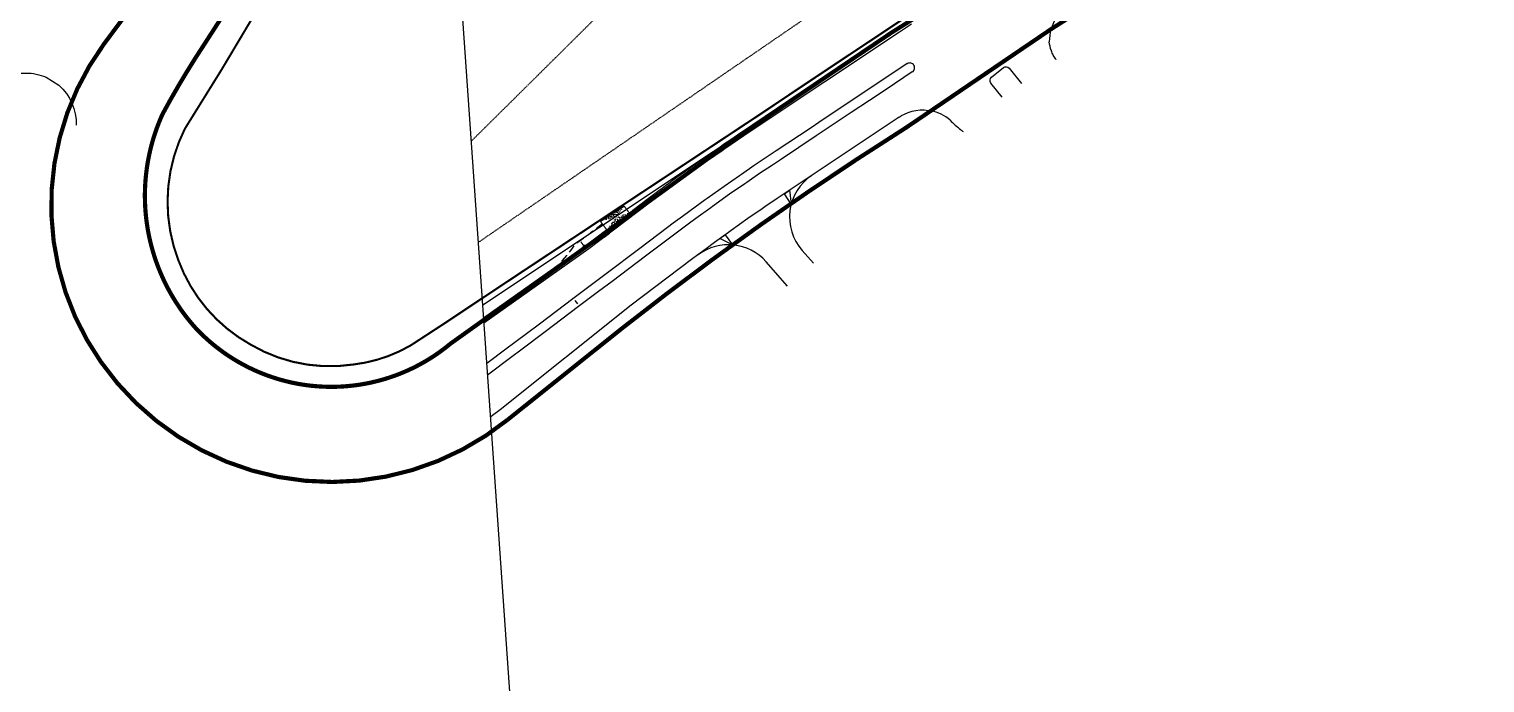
# Model space of a CAD drawing. Header units: millimetres. Extents: x 50357 to 985146, y 723188 to 1803594.
# Drawn here: x 834122.3 to 834470.2, y 817923.2 to 818079.2 of the extents above; entities that cross this region are included whole.
import ezdxf
from ezdxf.xclip import XClip

# ---------------------------------------------------------------- set-up
doc = ezdxf.new("R2010")
doc.units = ezdxf.units.MM
doc.header["$LTSCALE"] = 3
doc.header["$MEASUREMENT"] = 0
for name, pattern in [('DIVIDE', [1.25, 0.5, -0.25, 0, -0.25, 0, -0.25]), ('PHANTOM', [2.5, 1.25, -0.25, 0.25, -0.25, 0.25, -0.25]), ('x-baseplan$0$DGN Style 2', [1.94727e-06, 0, -1.94727e-06]), ('x-baseplan$0$XXXXX-PIW-DWG-P00-XXXX-R100-WS4-00$0$XXXXX-PIW-P-WHCGRDP1-XXX$0$HIDDEN', [9.525, 6.35, -3.175]), ('x-boundary$0$DGN Style 4', [76.563414, 38.257796, -19.128898, 0.047822, -19.128898])]:
    doc.linetypes.add(name, pattern=pattern)
doc.layers.get('Defpoints').update_dxf_attribs({"color": 32})
for name, color, linetype in [('00_Run-in', 1, 'Continuous'), ('00_Xref', 7, 'Continuous'), ('x-baseplan$0$XXXXX-PIW-DWG-P00-XXXX-R100-WS4-00$0$XXXXX-PIW-P-WHCGRDP1-XXX$0$MMH030__', 3, 'Continuous'), ('x-baseplan$0$XXXXX-PIW-DWG-P00-XXXX-R100-WS4-00$0$XXXXX-PIW-P-WHCGRDP1-XXX$0$MMH125__', 3, 'x-baseplan$0$XXXXX-PIW-DWG-P00-XXXX-R100-WS4-00$0$XXXXX-PIW-P-WHCGRDP1-XXX$0$HIDDEN'), ('x-baseplan$0$XXXXX-PIW-DWG-P00-XXXX-R100-WS4-00$0$XXXXX-PIW-P-WHCGRDP1-XXX$0$MMH813_1', 3, 'Continuous'), ('x-baseplan$0$XXXXX-PIW-DWG-P00-XXXX-R100-WS4-00$0$XXXXX-PIW-P-WHCGRDP1-XXX$0$MMH813__', 3, 'Continuous'), ('x-baseplan$0$XXXXX-PIW-DWG-P00-XXXX-R100-WS4-00$0$XXXXX-PIW-P-WHCGRDP1_RUN IN AND OUT-XXX$0$MMH813_S', 3, 'Continuous')]:
    doc.layers.add(name, color=color, linetype=linetype)
for name, color, linetype, lineweight in [('DraftConditionLine_AtGradeRoad_20180809', 7, 'Continuous', 0), ('x-baseplan$0$XXXXX-PIW-DWG-P00-XXXX-R100-WS4-00$0$XXXXX-PIW-P-WHCGRDP1-XXX$0$MMH125FS', 3, 'Continuous', 18), ('x-baseplan$0$XXXXX-PIW-DWG-P00-XXXX-R100-WS4-00$0$XXXXX-PIW-P-WHCGRDP1_RUN IN AND OUT-XXX$0$MMH060__', 3, 'Continuous', 13), ('x-baseplan$0$XXXXX-PIW-DWG-P00-XXXX-R100-WS4-00$0$XXXXX-PIW-P-WHCGRDP1_RUN IN AND OUT-XXX$0$MMH071__', 3, 'Continuous', 18)]:
    doc.layers.add(name, color=color, linetype=linetype, lineweight=lineweight)
doc.layers.add('x-baseplan$0$AR-ROAD_AR_BS_MI_', color=7, linetype='Continuous', true_color=0x6d6d6d)
doc.layers.add('x-boundary$0$AR-SIMS_BL_', color=7, linetype='x-boundary$0$DGN Style 4', true_color=0xff0505)

# ---------------------------------------------------------------- blocks, each defined once
blk = doc.blocks.new('x-baseplan$0$XXXXX-PIW-DWG-P00-XXXX-R100-WS4-00$0$XXXXX-PIW-P-WHCGRDP1-XXX$0$FILL-SLOPE')
at = {"flags": 128}
blk.add_lwpolyline([(-0.06, 0.25), (0.06, 0.25), (-0.03772, 0.22678), (0.0279, 0.22678), (-0.02004, 0.20996), (0.02116, 0.20892), (-0.01586, 0.19736), (0, 0.18052), (0, 0)], dxfattribs=at)
blk = doc.blocks.new('x-baseplan$0$XXXXX-PIW-DWG-P00-XXXX-R100-WS4-00')
at = {"layer": 'x-baseplan$0$XXXXX-PIW-DWG-P00-XXXX-R100-WS4-00$0$XXXXX-PIW-P-WHCGRDP1_RUN IN AND OUT-XXX$0$MMH060__'}
h = blk.add_hatch(dxfattribs=at)
h.set_pattern_fill('AR-CONC', color=256, scale=0.005)
h.set_pattern_definition([(50, (0, 0), (0.910923345, -0.0796954277), [0.09525, -1.04775]), (355, (0, 0), (-0.1762171071, 0.9552842262), [0.0762, -0.83820292085]), (100.4514447, (0.0759, -0.0066), (0.73470623545, 0.87558875956), [0.080950044, -0.890451223]), (46.1842, (0, 0.254), (1.3553952045, -0.2102116397), [0.142875, -1.571625]), (96.63555761, (0.113, 0.2365), (1.1870206703, 1.237130623), [0.1214251157, -1.3356780408]), (351.18415117, (0, 0.254), (1.1870206703, 1.237130623), [0.1142998354, -1.2572986596]), (21, (0.127, 0.1905), (0.75807195635, -0.51132599094), [0.09525, -1.04775]), (326, (0.127, 0.1905), (0.30901014174, 0.9209398306), [0.0762, -0.8382]), (71.451445, (0.1902, 0.1479), (1.0670820964, 0.4096138444), [0.080950044, -0.890449688]), (37.5, (0, 0), (0.01544301625, 0.42277519437), [0, -0.82804, 0, -0.8509, 0, -0.841375]), (7.5, (0, 0), (0.33409831255, 0.50090287409), [0, -0.48514, 0, -0.80899, 0, -0.320675]), (327.5, (-0.2832, 0), (0.67795297583, -0.02864371996), [0, -0.3175, 0, -0.9906, 0, -1.31445]), (317.5, (-0.4102, 0), (0.74064590693, 0.12713245517), [0, -0.41275, 0, -0.65786, 0, -0.93345])])
edge = h.paths.add_edge_path()
edge.add_line((834260.35, 818031.27), (834265.73, 818035.32))
edge.add_line((834258.83, 818033.29), (834264.51, 818036.95))
at = {"layer": 'x-baseplan$0$XXXXX-PIW-DWG-P00-XXXX-R100-WS4-00$0$XXXXX-PIW-P-WHCGRDP1-XXX$0$MMH030__', "ltscale": 0.005142, "flags": 128}
blk.add_lwpolyline([(834253.4, 818013.66), (834252.8, 818014.45)], dxfattribs=at)
at = {"layer": 'x-baseplan$0$XXXXX-PIW-DWG-P00-XXXX-R100-WS4-00$0$XXXXX-PIW-P-WHCGRDP1-XXX$0$MMH125__', "ltscale": 0.1, "flags": 128}
for points, elevation in [([(834162.37, 818072.13, 0.041317), (834153.66, 818054.56, 0.149831), (834152.95, 818029.09, 0.167866), (834164.68, 818009.54, 0.143372), (834187.21, 817997.65, 0.117117), (834209.54, 817998.54, 0.054077), (834229.89, 818009.48, 11.405065)], 5.02), ([(834259.27, 818032.71, -0.010568), (834252.55, 818027.65, -0.026), (834248.66, 818022.78, -5.003126)], 6.25)]:
    blk.add_lwpolyline(points, format="xyb", dxfattribs=dict(at, elevation=elevation))
at = {"layer": 'x-baseplan$0$XXXXX-PIW-DWG-P00-XXXX-R100-WS4-00$0$XXXXX-PIW-P-WHCGRDP1-XXX$0$MMH813_1'}
for p, q in [((834332.14, 818070.97, 6), (834310.99, 818056.9, 6.18)), ((834333.33, 818068.99, 6.18), (834327.06, 818064.82, 6.12)), ((834327.06, 818064.82, 6.12), (834323.09, 818062.19, 6.12)), ((834323.09, 818062.19, 6.12), (834318.73, 818059.28, 6.13)), ((834318.73, 818059.28, 6.13), (834312.27, 818054.99, 6.18)), ((834309.13, 818055.66, 6.2), (834300.8, 818050.13, 6.3)), ((834310.99, 818056.9, 6.18), (834309.13, 818055.66, 6.2)), ((834312.27, 818054.99, 6.18), (834310.4, 818053.75, 6.2)), ((834310.4, 818053.75, 6.2), (834302.07, 818048.21, 6.3)), ((834298.65, 818048.7, 6.33), (834295.56, 818046.63, 6.37)), ((834300.8, 818050.13, 6.3), (834298.65, 818048.7, 6.33)), ((834302.07, 818048.21, 6.3), (834299.92, 818046.78, 6.33)), ((834292.02, 818044.21, 6.41), (834288.37, 818041.68, 6.44)), ((834292.49, 818044.53, 6.4), (834292.02, 818044.21, 6.41)), ((834295.56, 818046.63, 6.37), (834292.49, 818044.53, 6.4)), ((834296.85, 818044.72, 6.37), (834293.79, 818042.64, 6.4)), ((834299.92, 818046.78, 6.33), (834296.85, 818044.72, 6.37)), ((834288.37, 818041.68, 6.44), (834284.28, 818038.78, 6.46)), ((834293.32, 818042.32, 6.41), (834289.69, 818039.79, 6.44)), ((834293.79, 818042.64, 6.4), (834293.32, 818042.32, 6.41)), ((834283.82, 818038.45, 6.46), (834280.22, 818035.84, 6.45)), ((834284.28, 818038.78, 6.46), (834283.82, 818038.45, 6.46)), ((834285.62, 818036.91, 6.46), (834285.16, 818036.58, 6.46)), ((834289.69, 818039.79, 6.44), (834285.62, 818036.91, 6.46)), ((834278.39, 818034.49, 6.44), (834276.19, 818032.86, 6.42)), ((834280.22, 818035.84, 6.45), (834278.39, 818034.49, 6.44)), ((834281.58, 818033.98, 6.45), (834279.76, 818032.64, 6.44)), ((834285.16, 818036.58, 6.46), (834281.58, 818033.98, 6.45)), ((834274.86, 818031.86, 6.41), (834268.2, 818026.85, 6.35)), ((834276.24, 818030.02, 6.41), (834269.58, 818025.01, 6.35)), ((834276.19, 818032.86, 6.42), (834274.86, 818031.86, 6.41)), ((834277.57, 818031.02, 6.42), (834276.24, 818030.02, 6.41)), ((834279.76, 818032.64, 6.44), (834277.57, 818031.02, 6.42)), ((834268.2, 818026.85, 6.35), (834260.21, 818020.84, 6.28)), ((834269.58, 818025.01, 6.35), (834261.59, 818019, 6.28)), ((834260.21, 818020.84, 6.28), (834257, 818018.43, 6.26)), ((834257, 818018.43, 6.26), (834252.21, 818014.83, 6.2)), ((834258.38, 818016.59, 6.26), (834253.6, 818012.99, 6.2)), ((834261.59, 818019, 6.28), (834258.38, 818016.59, 6.26)), ((834252.21, 818014.83, 6.2), (834244.22, 818008.82, 6.02)), ((834253.6, 818012.99, 6.2), (834245.6, 818006.98, 6.02)), ((834244.22, 818008.82, 6.02), (834238.38, 818004.42, 5.83)), ((834245.6, 818006.98, 6.02), (834239.76, 818002.58, 5.83)), ((834236.23, 818002.81, 5.75), (834228.24, 817996.79, 5.45)), ((834238.38, 818004.42, 5.83), (834236.23, 818002.81, 5.75)), ((834239.76, 818002.58, 5.83), (834237.61, 818000.97, 5.75)), ((834237.61, 818000.97, 5.75), (834229.62, 817994.96, 5.45))]:
    blk.add_line(p, q, dxfattribs=at)
blk.add_arc((834332.74, 818069.98), 1.15, 301.1434, 121.1434, dxfattribs=at)
at = {"layer": 'x-baseplan$0$XXXXX-PIW-DWG-P00-XXXX-R100-WS4-00$0$XXXXX-PIW-P-WHCGRDP1-XXX$0$MMH813__', "ltscale": 0.005142, "elevation": 5.71}
for points in [[(834337.38, 818084.35), (834297.41, 818057.78), (834291.58, 818053.89), (834290.75, 818053.33), (834289.09, 818052.21), (834288.26, 818051.64), (834287.44, 818051.07), (834286.61, 818050.51), (834284.15, 818048.79), (834283.33, 818048.22), (834280.87, 818046.48), (834280.05, 818045.9), (834279.24, 818045.32), (834278.43, 818044.73), (834275.99, 818042.97), (834275.18, 818042.38), (834274.38, 818041.78), (834273.57, 818041.19), (834272.76, 818040.59), (834271.16, 818039.4), (834269.9, 818038.46), (834265.73, 818035.32)], [(834260.35, 818031.27), (834255.44, 818027.58), (834255.19, 818027.4), (834222.81, 818004.47), (834222.52, 818004.26), (834220.91, 818003.04), (834220.14, 818002.48), (834219.34, 818001.91), (834218.52, 818001.37), (834217.7, 818000.85), (834216.86, 818000.34), (834216.02, 817999.85), (834215.16, 817999.38), (834214.29, 817998.93), (834213.41, 817998.5), (834212.53, 817998.09), (834211.63, 817997.7), (834210.73, 817997.32), (834209.81, 817996.97), (834208.89, 817996.64), (834207.97, 817996.33), (834207.03, 817996.04), (834206.09, 817995.77), (834205.15, 817995.52), (834204.2, 817995.3), (834203.24, 817995.09), (834202.28, 817994.91), (834201.32, 817994.74), (834200.35, 817994.6), (834199.38, 817994.48), (834198.41, 817994.38), (834197.43, 817994.31), (834196.46, 817994.25), (834195.48, 817994.22), (834194.5, 817994.21), (834193.52, 817994.22), (834192.55, 817994.25), (834191.57, 817994.3), (834190.59, 817994.38), (834189.62, 817994.47), (834188.65, 817994.59), (834187.68, 817994.73), (834186.72, 817994.89), (834185.76, 817995.07), (834184.8, 817995.28), (834183.85, 817995.5), (834182.9, 817995.75), (834181.96, 817996.02), (834181.03, 817996.3), (834180.1, 817996.61), (834179.18, 817996.94), (834178.27, 817997.29), (834177.36, 817997.66), (834176.47, 817998.05), (834175.98, 817998.28), (834175.58, 817998.46), (834174.7, 817998.89), (834173.83, 817999.34), (834172.97, 817999.81), (834172.12, 818000.29), (834171.29, 818000.8), (834170.46, 818001.32), (834169.65, 818001.87), (834168.85, 818002.43), (834168.06, 818003), (834167.28, 818003.6), (834166.52, 818004.21), (834165.77, 818004.84), (834165.04, 818005.49), (834164.32, 818006.15), (834163.61, 818006.83), (834162.92, 818007.52), (834162.25, 818008.23), (834161.59, 818008.95), (834160.95, 818009.69), (834160.32, 818010.44), (834159.72, 818011.21), (834159.12, 818011.98), (834158.55, 818012.78), (834157.99, 818013.58), (834157.46, 818014.4), (834156.94, 818015.22), (834156.43, 818016.06), (834155.95, 818016.91), (834155.49, 818017.78), (834155.04, 818018.65), (834154.62, 818019.53), (834154.21, 818020.42), (834153.83, 818021.32), (834153.46, 818022.22), (834153.12, 818023.14), (834152.79, 818024.06), (834152.49, 818024.99), (834152.21, 818025.92), (834151.94, 818026.87), (834151.7, 818027.81), (834151.48, 818028.77), (834151.28, 818029.72), (834151.11, 818030.68), (834150.95, 818031.65), (834150.81, 818032.62), (834150.7, 818033.59), (834150.61, 818034.56), (834150.53, 818035.62), (834150.45, 818036.55), (834150.39, 818037.53), (834150.35, 818038.5), (834150.33, 818039.48), (834150.33, 818040.46), (834150.35, 818041.44), (834150.39, 818042.41), (834150.46, 818043.39), (834150.55, 818044.36), (834150.65, 818045.34), (834150.78, 818046.31), (834150.93, 818047.27), (834151.11, 818048.23), (834151.3, 818049.19), (834151.51, 818050.15), (834151.56, 818050.33), (834151.75, 818051.1), (834152, 818052.04), (834152.28, 818052.98), (834152.58, 818053.91), (834152.89, 818054.84), (834153.23, 818055.75), (834153.59, 818056.66), (834153.97, 818057.57), (834154.36, 818058.46), (834154.78, 818059.34), (834155.22, 818060.22), (834155.67, 818061.09), (834156.15, 818061.94), (834156.64, 818062.79), (834157.15, 818063.62), (834157.31, 818063.88), (834157.68, 818064.48), (834161.94, 818071.46), (834162.37, 818072.13), (834185.56, 818108.08)]]:
    blk.add_lwpolyline(points, dxfattribs=at)
at = {"layer": 'x-baseplan$0$XXXXX-PIW-DWG-P00-XXXX-R100-WS4-00$0$XXXXX-PIW-P-WHCGRDP1-XXX$0$MMH813__', "ltscale": 0.005142}
blk.add_lwpolyline([(834330.19, 818058.17), (834330.67, 818058.49)], dxfattribs=at)
at = {"layer": 'x-baseplan$0$XXXXX-PIW-DWG-P00-XXXX-R100-WS4-00$0$XXXXX-PIW-P-WHCGRDP1-XXX$0$MMH813__', "ltscale": 0.005142, "flags": 128}
blk.add_lwpolyline([(834337.77, 818059.63), (834331.84, 818055.69)], dxfattribs=at)
at = {"layer": 'x-baseplan$0$XXXXX-PIW-DWG-P00-XXXX-R100-WS4-00$0$XXXXX-PIW-P-WHCGRDP1-XXX$0$MMH813__', "ltscale": 0.005142}
for points in [[(834329.89, 818079.37, 6.12), (834329.05, 818078.82, 6.11), (834328.22, 818078.26, 6.1), (834327.39, 818077.71, 6.09), (834321.56, 818073.84, 6.04), (834320.73, 818073.28, 6.04), (834317.4, 818071.07, 6.04), (834316.56, 818070.51, 6.04), (834313.23, 818068.3, 6.06), (834312.4, 818067.75, 6.06), (834306.57, 818063.87, 6.11), (834305.74, 818063.32, 6.12), (834297.41, 818057.78, 6.22), (834291.58, 818053.89, 6.29), (834290.75, 818053.33, 6.3), (834289.09, 818052.21, 6.32), (834288.26, 818051.64, 6.33), (834287.44, 818051.07, 6.34), (834286.61, 818050.51, 6.35), (834284.15, 818048.79, 6.37), (834283.33, 818048.22, 6.38), (834280.87, 818046.48, 6.39), (834280.05, 818045.9, 6.39), (834279.24, 818045.32, 6.39), (834278.43, 818044.73, 6.39), (834275.99, 818042.97, 6.38), (834275.18, 818042.38, 6.38), (834274.38, 818041.78, 6.38), (834273.57, 818041.19, 6.37), (834272.76, 818040.59, 6.36), (834271.16, 818039.4, 6.35), (834269.9, 818038.46, 6.34), (834266.57, 818035.95, 6.31)], [(834259.45, 818030.59, 6.25), (834255.44, 818027.58, 6.22), (834255.19, 818027.4, 6.22), (834252.74, 818025.67, 6.19), (834251.92, 818025.09, 6.19), (834251.11, 818024.51, 6.18), (834247.84, 818022.2, 6.13), (834247.02, 818021.62, 6.12), (834239.68, 818016.42, 5.95), (834238.86, 818015.84, 5.94), (834238.05, 818015.26, 5.91), (834233.15, 818011.8, 5.75), (834232.33, 818011.22, 5.72), (834231.52, 818010.64, 5.68), (834230.7, 818010.06, 5.65), (834229.89, 818009.48, 5.61), (834224.17, 818005.44, 5.34), (834223.36, 818004.86, 5.3), (834222.81, 818004.47, 5.27), (834222.52, 818004.26, 5.26), (834220.91, 818003.04, 5.18), (834220.14, 818002.48, 5.13), (834219.34, 818001.91, 5.09), (834218.52, 818001.37, 5.04), (834217.7, 818000.85, 4.99), (834216.86, 818000.34, 4.95), (834216.02, 817999.85, 4.9), (834215.16, 817999.38, 4.87), (834214.29, 817998.93, 4.84), (834213.41, 817998.5, 4.81), (834212.53, 817998.09, 4.78), (834211.63, 817997.7, 4.75), (834210.73, 817997.32, 4.72), (834209.81, 817996.97, 4.69), (834208.89, 817996.64, 4.67), (834207.97, 817996.33, 4.64), (834207.03, 817996.04, 4.62), (834206.09, 817995.77, 4.6), (834205.15, 817995.52, 4.58), (834204.2, 817995.3, 4.56), (834203.24, 817995.09, 4.54), (834202.28, 817994.91, 4.52), (834201.32, 817994.74, 4.51), (834200.35, 817994.6, 4.49), (834199.38, 817994.48, 4.48), (834198.41, 817994.38, 4.46), (834197.43, 817994.31, 4.45), (834196.46, 817994.25, 4.44), (834195.48, 817994.22, 4.43), (834194.5, 817994.21, 4.42), (834193.52, 817994.22, 4.42), (834192.55, 817994.25, 4.41), (834191.57, 817994.3, 4.41), (834190.59, 817994.38, 4.4), (834189.62, 817994.47, 4.4), (834188.65, 817994.59, 4.4), (834187.68, 817994.73, 4.4), (834186.72, 817994.89, 4.4), (834185.76, 817995.07, 4.4), (834184.8, 817995.28, 4.4), (834183.85, 817995.5, 4.41), (834182.9, 817995.75, 4.41), (834181.96, 817996.02, 4.42), (834181.03, 817996.3, 4.43), (834180.1, 817996.61, 4.43), (834179.18, 817996.94, 4.44), (834178.27, 817997.29, 4.45), (834177.36, 817997.66, 4.47), (834176.47, 817998.05, 4.48), (834175.98, 817998.28, 4.49), (834175.58, 817998.46, 4.49), (834174.7, 817998.89, 4.5), (834173.83, 817999.34, 4.51), (834172.97, 817999.81, 4.53), (834172.12, 818000.29, 4.54), (834171.29, 818000.8, 4.55), (834170.46, 818001.32, 4.56), (834169.65, 818001.87, 4.57), (834168.85, 818002.43, 4.58), (834168.06, 818003, 4.59), (834167.28, 818003.6, 4.6), (834166.52, 818004.21, 4.6), (834165.77, 818004.84, 4.61), (834165.04, 818005.49, 4.61), (834164.32, 818006.15, 4.61), (834163.61, 818006.83, 4.61), (834162.92, 818007.52, 4.61), (834162.25, 818008.23, 4.6), (834161.59, 818008.95, 4.6), (834160.95, 818009.69, 4.59), (834160.32, 818010.44, 4.59), (834159.72, 818011.21, 4.58), (834159.12, 818011.98, 4.57), (834158.55, 818012.78, 4.55), (834157.99, 818013.58, 4.54), (834157.46, 818014.4, 4.53), (834156.94, 818015.22, 4.52), (834156.43, 818016.06, 4.51), (834155.95, 818016.91, 4.49), (834155.49, 818017.78, 4.48), (834155.04, 818018.65, 4.47), (834154.62, 818019.53, 4.46), (834154.21, 818020.42, 4.45), (834153.83, 818021.32, 4.44), (834153.46, 818022.22, 4.43), (834153.12, 818023.14, 4.42), (834152.79, 818024.06, 4.41), (834152.49, 818024.99, 4.41), (834152.21, 818025.92, 4.4), (834151.94, 818026.87, 4.4), (834151.7, 818027.81, 4.4), (834151.48, 818028.77, 4.4), (834151.28, 818029.72, 4.4), (834151.11, 818030.68, 4.4), (834150.95, 818031.65, 4.4), (834150.81, 818032.62, 4.4), (834150.7, 818033.59, 4.41), (834150.61, 818034.56, 4.41), (834150.53, 818035.62, 4.42), (834150.45, 818036.55, 4.43), (834150.39, 818037.53, 4.44), (834150.35, 818038.5, 4.45), (834150.33, 818039.48, 4.46), (834150.33, 818040.46, 4.47), (834150.35, 818041.44, 4.48), (834150.39, 818042.41, 4.49), (834150.46, 818043.39, 4.51), (834150.55, 818044.36, 4.52), (834150.65, 818045.34, 4.53), (834150.78, 818046.31, 4.54), (834150.93, 818047.27, 4.55), (834151.11, 818048.23, 4.57), (834151.3, 818049.19, 4.58), (834151.51, 818050.15, 4.59), (834151.56, 818050.33, 4.59), (834151.75, 818051.1, 4.6), (834152, 818052.04, 4.62), (834152.28, 818052.98, 4.63), (834152.58, 818053.91, 4.64), (834152.89, 818054.84, 4.65), (834153.23, 818055.75, 4.66), (834153.59, 818056.66, 4.67), (834153.97, 818057.57, 4.69), (834154.36, 818058.46, 4.7), (834154.78, 818059.34, 4.71), (834155.22, 818060.22, 4.74), (834155.67, 818061.09, 4.76), (834156.15, 818061.94, 4.78), (834156.64, 818062.79, 4.8), (834157.15, 818063.62, 4.82), (834157.31, 818063.88, 4.83), (834157.68, 818064.48, 4.84), (834159.25, 818067.04, 4.9), (834159.77, 818067.9, 4.92), (834160.29, 818068.75, 4.94), (834160.81, 818069.6, 4.96), (834161.33, 818070.46, 4.98), (834161.85, 818071.31, 5), (834161.94, 818071.46, 5), (834162.37, 818072.13, 5.02), (834162.92, 818072.97, 5.04), (834163.46, 818073.81, 5.06), (834164, 818074.65, 5.08), (834164.54, 818075.5, 5.09), (834165.08, 818076.34, 5.11), (834180.8, 818100.71, 5.43)], [(834331.84, 818055.69, 0), (834305.6, 818038.25, 0), (834302.69, 818036.29, 0), (834299.79, 818034.32, 0), (834299.13, 818033.87, 0), (834295.77, 818031.54, 0), (834291.78, 818028.72, 0), (834291.14, 818028.25, 0), (834287.82, 818025.85, 0), (834285.84, 818024.4, 0), (834283.89, 818022.95, 0), (834282.4, 818021.83, 0), (834267.94, 818010.96, 0), (834236.67, 817985.99, 0), (834234.79, 817984.58, 0), (834234.39, 817984.28, 0), (834232.89, 817983.2, 0), (834230.93, 817981.89, 0), (834228.94, 817980.64, 0), (834228.71, 817980.51, 0), (834227.6, 817979.86, 0), (834226.9, 817979.47, 0), (834224.72, 817978.32, 0), (834222.51, 817977.25, 0), (834220.25, 817976.26, 0), (834217.97, 817975.36, 0), (834215.65, 817974.54, 0), (834213.3, 817973.8, 0), (834210.92, 817973.16, 0), (834208.53, 817972.6, 0), (834206.12, 817972.13, 0), (834203.69, 817971.74, 0), (834201.24, 817971.45, 0), (834198.79, 817971.25, 0), (834196.33, 817971.13, 0), (834193.87, 817971.11, 0), (834191.41, 817971.17, 0), (834188.96, 817971.33, 0), (834186.51, 817971.58, 0), (834184.08, 817971.91, 0), (834181.65, 817972.34, 0), (834179.25, 817972.85, 0), (834176.86, 817973.45, 0), (834174.5, 817974.14, 0), (834172.16, 817974.92, 0), (834169.86, 817975.78, 0), (834168.16, 817976.47, 0), (834167.59, 817976.72, 0), (834165.35, 817977.75, 0), (834163.16, 817978.85, 0), (834161, 817980.04, 0), (834158.89, 817981.31, 0), (834156.83, 817982.65, 0), (834156.3, 817983.01, 0), (834154.82, 817984.07, 0), (834152.86, 817985.55, 0), (834150.96, 817987.11, 0), (834149.12, 817988.74, 0), (834148.21, 817989.59, 0), (834147.33, 817990.44, 0), (834145.61, 817992.2, 0), (834143.96, 817994.02, 0), (834142.37, 817995.9, 0), (834141.24, 817997.34, 0), (834140.86, 817997.84, 0), (834139.41, 817999.83, 0), (834138.05, 818001.87, 0), (834136.75, 818003.97, 0), (834135.54, 818006.1, 0), (834134.4, 818008.29, 0), (834134.11, 818008.86, 0), (834133.34, 818010.51, 0), (834132.37, 818012.77, 0), (834131.48, 818015.06, 0), (834130.67, 818017.38, 0), (834129.95, 818019.74, 0), (834129.32, 818022.11, 0), (834128.77, 818024.51, 0), (834128.31, 818026.93, 0), (834127.94, 818029.36, 0), (834127.66, 818031.8, 0), (834127.47, 818034.26, 0), (834127.44, 818036.72, 0), (834127.49, 818039.17, 0), (834127.64, 818041.62, 0), (834127.87, 818044.06, 0), (834128.19, 818046.49, 0), (834128.6, 818048.91, 0), (834129.1, 818051.3, 0), (834129.38, 818052.45, 0), (834129.69, 818053.67, 0), (834130.36, 818056.02, 0), (834131.12, 818058.34, 0), (834131.96, 818060.63, 0), (834132.88, 818062.88, 0), (834133.88, 818065.09, 0), (834134.97, 818067.27, 0), (834135.63, 818068.5, 0), (834136.13, 818069.4, 0), (834137.4, 818071.54, 0), (834138.75, 818073.62, 0), (834139.88, 818075.26, 0), (834140.17, 818075.66, 0), (834144.38, 818081.07, 0)], [(834330.19, 818058.17, 0), (834303.95, 818040.72, 0), (834301.02, 818038.76, 0), (834298.1, 818036.78, 0), (834297.44, 818036.32, 0), (834294.06, 818033.98, 0), (834290.05, 818031.13, 0), (834289.4, 818030.67, 0), (834286.07, 818028.25, 0), (834284.08, 818026.79, 0), (834282.11, 818025.33, 0), (834280.61, 818024.21, 0), (834266.15, 818013.33, 0), (834234.88, 817988.37, 0), (834233, 817986.96, 0), (834232.62, 817986.67, 0), (834231.18, 817985.64, 0), (834229.32, 817984.38, 0), (834227.41, 817983.19, 0), (834227.19, 817983.06, 0), (834226.13, 817982.45, 0), (834225.46, 817982.07, 0), (834223.38, 817980.97, 0), (834221.26, 817979.95, 0), (834219.11, 817979.01, 0), (834216.92, 817978.14, 0), (834214.71, 817977.36, 0), (834212.46, 817976.66, 0), (834210.19, 817976.04, 0), (834207.91, 817975.51, 0), (834205.6, 817975.06, 0), (834203.28, 817974.69, 0), (834200.94, 817974.41, 0), (834198.6, 817974.21, 0), (834196.25, 817974.11, 0), (834193.9, 817974.08, 0), (834191.55, 817974.15, 0), (834189.2, 817974.3, 0), (834186.86, 817974.53, 0), (834184.54, 817974.85, 0), (834182.22, 817975.26, 0), (834179.92, 817975.75, 0), (834177.64, 817976.32, 0), (834175.38, 817976.98, 0), (834173.15, 817977.72, 0), (834170.95, 817978.54, 0), (834169.33, 817979.21, 0), (834168.78, 817979.45, 0), (834166.64, 817980.43, 0), (834164.54, 817981.49, 0), (834162.48, 817982.62, 0), (834160.47, 817983.83, 0), (834158.5, 817985.11, 0), (834157.99, 817985.46, 0), (834156.58, 817986.47, 0), (834154.71, 817987.89, 0), (834152.89, 817989.38, 0), (834151.13, 817990.94, 0), (834150.26, 817991.74, 0), (834149.42, 817992.56, 0), (834147.78, 817994.24, 0), (834146.2, 817995.98, 0), (834144.68, 817997.78, 0), (834143.6, 817999.15, 0), (834143.24, 817999.63, 0), (834141.86, 818001.53, 0), (834140.55, 818003.48, 0), (834139.31, 818005.48, 0), (834138.15, 818007.53, 0), (834137.06, 818009.61, 0), (834136.79, 818010.16, 0), (834136.05, 818011.73, 0), (834135.12, 818013.89, 0), (834134.27, 818016.09, 0), (834133.5, 818018.31, 0), (834132.81, 818020.55, 0), (834132.2, 818022.83, 0), (834131.68, 818025.12, 0), (834131.25, 818027.43, 0), (834130.89, 818029.75, 0), (834130.63, 818032.09, 0), (834130.44, 818034.43, 0), (834130.41, 818036.78, 0), (834130.47, 818039.13, 0), (834130.61, 818041.47, 0), (834130.83, 818043.8, 0), (834131.14, 818046.12, 0), (834131.54, 818048.43, 0), (834132.02, 818050.72, 0), (834132.28, 818051.82, 0), (834132.58, 818052.98, 0), (834133.23, 818055.22, 0), (834133.95, 818057.44, 0), (834134.76, 818059.62, 0), (834135.64, 818061.77, 0), (834136.6, 818063.89, 0), (834137.64, 818065.96, 0), (834138.27, 818067.14, 0), (834138.75, 818067.99, 0), (834139.97, 818070.04, 0), (834141.26, 818072.03, 0), (834142.35, 818073.59, 0), (834142.62, 818073.97, 0), (834146.83, 818079.38, 0)], [(834333.12, 818080.37, 0), (834330.28, 818078.46, 0), (834294.62, 818054.76, 0), (834291.59, 818052.72, 0), (834288.57, 818050.67, 0), (834287.89, 818050.2, 0), (834284.4, 818047.78, 0), (834280.25, 818044.84, 0), (834279.57, 818044.36, 0), (834276.13, 818041.86, 0), (834274.07, 818040.35, 0), (834272.04, 818038.84, 0), (834270.49, 818037.68, 0), (834256.03, 818026.8, 0), (834223.37, 818003.67, 0), (834221.49, 818002.26, 0), (834221.22, 818002.06, 0), (834220.22, 818001.34, 0), (834218.91, 818000.46, 0), (834217.57, 817999.62, 0), (834217.42, 817999.53, 0), (834216.67, 817999.1, 0), (834216.2, 817998.84, 0), (834214.74, 817998.06, 0), (834213.26, 817997.35, 0), (834211.75, 817996.69, 0), (834210.21, 817996.08, 0), (834208.66, 817995.53, 0), (834207.09, 817995.04, 0), (834205.5, 817994.61, 0), (834203.89, 817994.23, 0), (834202.27, 817993.91, 0), (834200.64, 817993.66, 0), (834199.01, 817993.46, 0), (834197.36, 817993.32, 0), (834195.72, 817993.25, 0), (834194.07, 817993.23, 0), (834192.42, 817993.28, 0), (834190.77, 817993.38, 0), (834189.13, 817993.55, 0), (834187.5, 817993.77, 0), (834185.87, 817994.06, 0), (834184.26, 817994.4, 0), (834182.66, 817994.8, 0), (834181.08, 817995.27, 0), (834179.52, 817995.79, 0), (834177.97, 817996.36, 0), (834176.83, 817996.83, 0), (834176.45, 817996.99, 0), (834174.95, 817997.68, 0), (834173.48, 817998.42, 0), (834172.03, 817999.22, 0), (834170.62, 818000.07, 0), (834169.24, 818000.97, 0), (834168.88, 818001.21, 0), (834167.89, 818001.92, 0), (834166.58, 818002.92, 0), (834165.3, 818003.96, 0), (834164.07, 818005.05, 0), (834163.46, 818005.62, 0), (834162.87, 818006.19, 0), (834161.72, 818007.37, 0), (834160.61, 818008.59, 0), (834159.55, 818009.85, 0), (834158.79, 818010.81, 0), (834158.53, 818011.15, 0), (834157.56, 818012.48, 0), (834156.65, 818013.85, 0), (834155.78, 818015.26, 0), (834154.96, 818016.69, 0), (834154.2, 818018.15, 0), (834154.01, 818018.54, 0), (834153.49, 818019.64, 0), (834152.84, 818021.15, 0), (834152.24, 818022.69, 0), (834151.7, 818024.25, 0), (834151.22, 818025.83, 0), (834150.8, 818027.42, 0), (834150.43, 818029.03, 0), (834150.12, 818030.65, 0), (834149.88, 818032.28, 0), (834149.69, 818033.91, 0), (834149.56, 818035.56, 0), (834149.43, 818037.2, 0), (834149.36, 818038.86, 0), (834149.35, 818040.51, 0), (834149.4, 818042.17, 0), (834149.52, 818043.83, 0), (834149.69, 818045.48, 0), (834149.92, 818047.13, 0), (834150.06, 818047.93, 0), (834150.22, 818048.77, 0), (834150.57, 818050.4, 0), (834150.99, 818052.02, 0), (834151.47, 818053.63, 0), (834152, 818055.22, 0), (834152.59, 818056.79, 0), (834153.25, 818058.34, 0), (834153.65, 818059.22, 0), (834153.96, 818059.86, 0), (834154.74, 818061.41, 0), (834155.59, 818062.92, 0), (834156.31, 818064.1, 0), (834156.49, 818064.4, 0), (834160.06, 818070.26, 0), (834163.81, 818076.17, 0), (834180.08, 818101.39, 0)], [(834366.48, 818079.21, 5.96), (834367.48, 818081.56, 5.99), (834367.81, 818082.13, 6), (834368.73, 818083.39, 6.01), (834370.29, 818084.96, 6.03), (834372.08, 818086.19, 6.04)], [(834337.77, 818059.63, 0), (834337.21, 818059.75, 0), (834336.21, 818059.85, 0), (834335.22, 818059.85, 0), (834334.22, 818059.75, 0), (834333.24, 818059.55, 0), (834332.29, 818059.26, 0), (834331.36, 818058.87, 0), (834330.67, 818058.49, 0)]]:
    blk.add_polyline3d(points, dxfattribs=at)
at = {"layer": 'x-baseplan$0$XXXXX-PIW-DWG-P00-XXXX-R100-WS4-00$0$XXXXX-PIW-P-WHCGRDP1_RUN IN AND OUT-XXX$0$MMH060__'}
for p, q in [((834258.83, 818033.29), (834264.51, 818036.95, 19.94)), ((834264.51, 818036.95, 19.94), (834265.73, 818035.32, 5.71)), ((834258.83, 818033.29), (834260.35, 818031.27, 6.49)), ((834260.35, 818031.27, 6.49), (834265.73, 818035.32, 5.71))]:
    blk.add_line(p, q, dxfattribs=at)
at = {"layer": 'x-baseplan$0$XXXXX-PIW-DWG-P00-XXXX-R100-WS4-00$0$XXXXX-PIW-P-WHCGRDP1_RUN IN AND OUT-XXX$0$MMH071__'}
for p, q in [((834265.73, 818035.32, 5.71), (834266.32, 818034.54)), ((834260.35, 818031.27, 6.49), (834260.94, 818030.49))]:
    blk.add_line(p, q, dxfattribs=at)
at = {"layer": 'x-baseplan$0$XXXXX-PIW-DWG-P00-XXXX-R100-WS4-00$0$XXXXX-PIW-P-WHCGRDP1_RUN IN AND OUT-XXX$0$MMH813_S'}
for p, q in [((834265.73, 818035.32, 6.46), (834267.52, 818035.44)), ((834267.52, 818035.44), (834266.32, 818034.54)), ((834260.35, 818031.27, 6.49), (834259.74, 818029.59)), ((834259.74, 818029.59), (834260.94, 818030.49))]:
    blk.add_line(p, q, dxfattribs=at)
for points in [[(834304.42, 818037.46), (834302.76, 818039.93), (834304.01, 818040.76)], [(834290.42, 818027.73), (834288.67, 818030.14), (834287.46, 818029.26)]]:
    blk.add_lwpolyline(points, close=True, dxfattribs=at)
at = {"layer": 'x-baseplan$0$XXXXX-PIW-DWG-P00-XXXX-R100-WS4-00$0$XXXXX-PIW-P-WHCGRDP1-XXX$0$MMH125FS', "ltscale": 100, "xscale": 5.202295715236875, "yscale": 5.202295715236875, "zscale": 5.202295715236875, "rotation": 218.061887046463}
blk.add_blockref('x-baseplan$0$XXXXX-PIW-DWG-P00-XXXX-R100-WS4-00$0$XXXXX-PIW-P-WHCGRDP1-XXX$0$FILL-SLOPE', (834254.09, 818028.47), dxfattribs=at)
blk = doc.blocks.new('x-baseplan')
at = {"layer": 'x-baseplan$0$AR-ROAD_AR_BS_MI_'}
blk.add_line((834217.07, 818004.36), (834353.63, 818095.16), dxfattribs=at)
at = {"layer": 'x-baseplan$0$AR-ROAD_AR_BS_MI_', "linetype": 'x-baseplan$0$DGN Style 2', "flags": 128}
for points in [[(834344.62, 818162.09), (834344.39, 818162.07), (834343.83, 818162.01), (834343.27, 818161.93), (834342.72, 818161.85), (834342.16, 818161.76), (834341.61, 818161.66), (834341.06, 818161.55), (834340.51, 818161.43), (834339.96, 818161.3), (834339.42, 818161.16), (834338.87, 818161.01), (834338.33, 818160.85), (834333.7, 818157.18), (834236.42, 818060.84)], [(834236.41, 818060.84), (834194.52, 818019.36)]]:
    blk.add_lwpolyline(points, dxfattribs=at)
at = {"layer": 'x-baseplan$0$AR-ROAD_AR_BS_MI_', "linetype": 'x-baseplan$0$DGN Style 2'}
blk.add_open_spline([(834217.16, 818123.01), (834207.97, 818108.73), (834203.01, 818100.94), (834198.06, 818093.15), (834190.62, 818081.99), (834182.3, 818069.51), (834173.97, 818057.03), (834172.72, 818055.14), (834172.44, 818054.65), (834171.88, 818053.67), (834171.38, 818052.72), (834170.77, 818051.37), (834170.42, 818050.51), (834170.28, 818050.12), (834170.23, 818049.92), (834170.19, 818049.72), (834170.14, 818049.49), (834169.74, 818048.4), (834169.42, 818047.3), (834168.84, 818044.68), (834168.59, 818042.67), (834168.57, 818039.77), (834168.68, 818038.3), (834168.81, 818037.28), (834168.89, 818036.75), (834169.04, 818035.78), (834169.24, 818034.82), (834169.45, 818033.9), (834169.58, 818033.39), (834169.71, 818032.88), (834169.9, 818032.21), (834170.19, 818031.2), (834170.69, 818029.81), (834171.03, 818028.91), (834171.4, 818028.04), (834171.78, 818027.15), (834172.27, 818026.17), (834172.54, 818025.66), (834173.27, 818024.36), (834174.13, 818023.08), (834175.87, 818020.97), (834176.82, 818019.99), (834178.14, 818018.82), (834178.57, 818018.47), (834179.74, 818017.57), (834180.76, 818016.89), (834182.31, 818016), (834183.08, 818015.6), (834183.86, 818015.19), (834184.88, 818014.7), (834185.91, 818014.23), (834187.24, 818013.67), (834188, 818013.38), (834189.35, 818012.87), (834190.12, 818012.62), (834190.98, 818012.34), (834191.52, 818012.19), (834192.05, 818012.05), (834192.9, 818011.86), (834193.86, 818011.69), (834195.59, 818011.53), (834196.73, 818011.51), (834198.12, 818011.6), (834199.27, 818011.69), (834200.93, 818011.93), (834201.95, 818012.12), (834203.03, 818012.35), (834203.99, 818012.58), (834205.45, 818013.01), (834207.14, 818013.56), (834208.4, 818014.1), (834209.52, 818014.66), (834210.66, 818015.27), (834211.75, 818015.98), (834212.64, 818016.64), (834212.85, 818016.8), (834213.05, 818016.96), (834213.38, 818017.18), (834235.42, 818032.28), (834257.46, 818047.37), (834313.23, 818085.55)], degree=3, knots=[0, 0, 0, 0, 0.118549, 0.119922, 0.119922, 0.292667, 0.314758, 0.314758, 0.322104, 0.322104, 0.329451, 0.336081, 0.341297, 0.341488, 0.341488, 0.343923, 0.344155, 0.344618, 0.358987, 0.358987, 0.379393, 0.385178, 0.39664, 0.398543, 0.398543, 0.403565, 0.411326, 0.411326, 0.415739, 0.418174, 0.418174, 0.424794, 0.431794, 0.437349, 0.437349, 0.444091, 0.44981, 0.451582, 0.451582, 0.469286, 0.471423, 0.487063, 0.487063, 0.494301, 0.494301, 0.506246, 0.510156, 0.517505, 0.517505, 0.52162, 0.532201, 0.532201, 0.540333, 0.542782, 0.550898, 0.550898, 0.554553, 0.55809, 0.55809, 0.565833, 0.570707, 0.580657, 0.580657, 0.588819, 0.595598, 0.602376, 0.602376, 0.609847, 0.615173, 0.622211, 0.632923, 0.632923, 0.638514, 0.649735, 0.649735, 0.652952, 0.653071, 0.653071, 0.658133, 1, 1, 1, 1], dxfattribs=at)
blk.add_blockref('x-baseplan$0$XXXXX-PIW-DWG-P00-XXXX-R100-WS4-00', (0, 0))

msp = doc.modelspace()

# ---------------------------------------------------------------- linework, layer by layer
at = {"layer": '00_Run-in'}
for p, q in [((834306.9933, 818026.3951, -0.0001), (834309.7081, 818023.3104, 0)), ((834303.5172, 818017.8618, -0.0001), (834298.3995, 818023.6769, -0.0001))]:
    msp.add_line(p, q, dxfattribs=at)
for points in [[(834113.171, 818068.7267), (834121.5335, 818068.7267, -0.10306273), (834126.3256, 818067.7283), (834129.3583, 818065.8247, -0.22826648), (834133.5252, 818056.2805)], [(834354.8446, 818062.9893), (834352.1344, 818066.3447, -0.41421356), (834352.2839, 818067.751), (834355.0996, 818070.0253, -0.41421356), (834356.5059, 818069.8757), (834359.4508, 818066.2297)]]:
    msp.add_lwpolyline(points, format="xyb", dxfattribs=at)
for points in [[(834304.4181, 818037.4555), (834302.7621, 818039.927), (834304.0107, 818040.7583)], [(834290.418, 818027.7312), (834288.6728, 818030.1405), (834287.458, 818029.2605)]]:
    msp.add_lwpolyline(points, close=True, dxfattribs=at)
for centre, radius, start, end in [((834378.837, 818075.9158, 17.8919), 12.7854, 165.072206, 178.662343), ((834375.7151, 818077.8945), 10, 215.78852, 216.318307), ((834336.7119, 818051.4206), 8.2822, 46.980658, 82.663742), ((834316.0037, 818034.3249, -0.0001), 12, 123.678106, 221.350196), ((834289.3913, 818015.7489, -0.0001), 12, 41.350196, 126.842303)]:
    msp.add_arc(centre, radius, start, end, dxfattribs=at)
for points, knots in [([(834367.6033, 818072.0465), (834367.3897, 818072.3543), (834367.0016, 818072.9961), (834366.3916, 818074.3674), (834366.1333, 818075.4694), (834366.0551, 818076.2143)], [-1, -1, -1, -1, -0.75, -0.5, 0, 0, 0, 0]), ([(834342.3624, 818057.4759), (834343.1376, 818056.6836), (834344.1592, 818055.765), (834345.2482, 818054.9316), (834345.4594, 818054.7749)], [-1, -1, -1, -1, -0.75, -0.690676233, -0.690676233, -0.690676233, -0.690676233])]:
    msp.add_open_spline(points, degree=3, knots=knots, dxfattribs=at)
at = {"layer": 'Defpoints', "elevation": 0.0001}
msp.add_lwpolyline([(834202.4042, 818417.7788), (834906.6321, 818467.0097), (834956.0121, 817760.6489), (834251.7842, 817711.418)], close=True, dxfattribs=at)
at = {"layer": 'DraftConditionLine_AtGradeRoad_20180809', "linetype": 'PHANTOM', "ltscale": 0.3, "const_width": 1, "flags": 128}
msp.add_lwpolyline([(834441.2602, 818170.5935), (834441.2813, 818169.9288), (834441.2908, 818169.2637), (834441.2887, 818168.5987), (834441.275, 818167.9337), (834441.2497, 818167.2691), (834441.2128, 818166.605), (834441.1643, 818165.9417), (834441.1042, 818165.2793), (834441.0326, 818164.6181), (834440.9494, 818163.9582), (834440.8548, 818163.2999), (834440.7487, 818162.6433), (834440.6311, 818161.9887), (834440.5021, 818161.3362), (834440.3618, 818160.6861), (834440.2101, 818160.0385), (834440.0471, 818159.3937), (834439.873, 818158.7518), (834439.6876, 818158.113), (834439.4911, 818157.4776), (834439.2836, 818156.8457), (834439.0651, 818156.2176), (834438.8356, 818155.5933), (834438.5953, 818154.9731), (834438.3442, 818154.3573), (834438.0824, 818153.7459), (834437.8099, 818153.1391), (834437.5269, 818152.5373), (834437.2335, 818151.9404), (834436.9297, 818151.3487), (834436.6156, 818150.7625), (834436.2913, 818150.1818), (834435.9569, 818149.6069), (834435.6125, 818149.0379), (834435.2583, 818148.475), (834434.8943, 818147.9183), (834434.5206, 818147.3681), (834434.1374, 818146.8245), (834433.7448, 818146.2877), (834433.3428, 818145.7578), (834432.9317, 818145.235), (834432.5115, 818144.7194), (834432.0824, 818144.2113), (834431.6445, 818143.7108), (834431.6443, 818143.7106), (834429.6401, 818141.7219), (834427.6014, 818139.7685), (834425.529, 818137.8509), (834423.4234, 818135.9699), (834421.2853, 818134.1258), (834419.1154, 818132.3194), (834416.9143, 818130.5511), (834414.6826, 818128.8215), (834412.4211, 818127.1311), (834410.1304, 818125.4804), (834407.8113, 818123.8699), (834405.4644, 818122.3002), (834403.0905, 818120.7717), (834400.6903, 818119.2848), (834398.2645, 818117.8401), (834395.8138, 818116.4379), (834393.3391, 818115.0787), (834390.841, 818113.7628), (834389.7334, 818113.1971, 0.0292121), (834363.9099, 818100.6726, 0.02526117), (834259.667, 818030.289), (834223.0013, 818004.1488), (834222.4005, 818003.6568), (834221.7912, 818003.1753), (834221.1737, 818002.7045), (834220.548, 818002.2446), (834219.9144, 818001.7957), (834219.273, 818001.3579), (834218.6241, 818000.9313), (834217.9678, 818000.5162), (834217.3044, 818000.1125), (834216.6341, 817999.7205), (834215.957, 817999.3403), (834215.2734, 817998.9719), (834214.5835, 817998.6155), (834213.8874, 817998.2712), (834213.1855, 817997.9391), (834212.4778, 817997.6193), (834211.7647, 817997.3119), (834211.0463, 817997.017), (834210.3229, 817996.7347), (834209.5947, 817996.4651), (834208.8619, 817996.2082), (834208.1247, 817995.9641), (834207.3833, 817995.733), (834206.6381, 817995.5148), (834205.8891, 817995.3096), (834205.1367, 817995.1176), (834204.381, 817994.9387), (834203.6224, 817994.773), (834202.8609, 817994.6206), (834202.0969, 817994.4815), (834201.3306, 817994.3558), (834200.5623, 817994.2434), (834199.7921, 817994.1445), (834199.0202, 817994.059), (834198.247, 817993.9871), (834197.4727, 817993.9286), (834196.6974, 817993.8836), (834195.9215, 817993.8522), (834195.1452, 817993.8343), (834194.3687, 817993.83), (834193.5922, 817993.8393), (834192.816, 817993.8621), (834192.0403, 817993.8984), (834191.2653, 817993.9482), (834190.4914, 817994.0116), (834189.7186, 817994.0885), (834188.9474, 817994.1789), (834188.1778, 817994.2827), (834187.4101, 817994.3999), (834186.6446, 817994.5305), (834185.8816, 817994.6744), (834185.1211, 817994.8316), (834184.3635, 817995.0021), (834183.609, 817995.1858), (834182.8578, 817995.3826), (834182.1101, 817995.5925), (834181.3663, 817995.8154), (834180.6264, 817996.0512), (834179.8908, 817996.3), (834179.1596, 817996.5615), (834178.4331, 817996.8358), (834177.7115, 817997.1227), (834176.995, 817997.4221), (834176.2839, 817997.734), (834175.5782, 817998.0583), (834174.8784, 817998.3948), (834174.1846, 817998.7435), (834173.4969, 817999.1042), (834172.8156, 817999.4769), (834172.141, 817999.8615), (834171.4731, 818000.2577), (834170.8123, 818000.6655), (834170.1587, 818001.0849), (834169.5125, 818001.5155), (834168.8739, 818001.9574), (834168.2432, 818002.4103), (834167.6204, 818002.8742), (834167.0058, 818003.3489), (834166.3996, 818003.8342), (834165.802, 818004.3301), (834165.2131, 818004.8363), (834164.6331, 818005.3526), (834164.0623, 818005.8791), (834163.5007, 818006.4154), (834162.9485, 818006.9614), (834162.406, 818007.517), (834162.1597, 818007.7758), (834161.6125, 818008.391), (834161.0761, 818009.0157), (834160.5508, 818009.6497), (834160.0365, 818010.2927), (834159.5336, 818010.9446), (834159.0421, 818011.6052), (834158.5622, 818012.2743), (834158.094, 818012.9516), (834157.6378, 818013.637), (834157.1936, 818014.3303), (834156.7615, 818015.0312), (834156.3418, 818015.7395), (834155.9344, 818016.4551), (834155.5397, 818017.1777), (834155.1576, 818017.907), (834154.7882, 818018.6429), (834154.4318, 818019.3851), (834154.0884, 818020.1335), (834153.7581, 818020.8877), (834153.441, 818021.6476), (834153.1373, 818022.4128), (834152.8469, 818023.1833), (834152.57, 818023.9587), (834152.3067, 818024.7389), (834152.057, 818025.5235), (834151.8211, 818026.3123), (834151.599, 818027.1052), (834151.3908, 818027.9018), (834151.1964, 818028.7019), (834151.0161, 818029.5053), (834150.8499, 818030.3117), (834150.6977, 818031.1209), (834150.5597, 818031.9326), (834150.4358, 818032.7466), (834150.3262, 818033.5627), (834150.2309, 818034.3805), (834150.1498, 818035.1999), (834150.083, 818036.0205), (834150.0306, 818036.8422), (834149.9926, 818037.6647), (834149.9688, 818038.4878), (834149.9595, 818039.3111), (834149.9645, 818040.1345), (834149.9839, 818040.9576), (834150.0177, 818041.7803), (834150.0658, 818042.6022), (834150.1282, 818043.4232), (834150.205, 818044.243), (834150.2961, 818045.0614), (834150.4014, 818045.878), (834150.521, 818046.6926), (834150.6547, 818047.505), (834150.8027, 818048.315), (834150.9647, 818049.1223), (834151.1408, 818049.9266), (834151.3309, 818050.7277), (834151.535, 818051.5254), (834151.7529, 818052.3194), (834151.9847, 818053.1095), (834152.2303, 818053.8954), (834152.4895, 818054.6769), (834152.7623, 818055.4538), (834153.0486, 818056.2258), (834153.3484, 818056.9926), (834153.6615, 818057.7542), (834153.9878, 818058.5101), (834154.1878, 818058.9563), (834156.0426, 818062.3166), (834157.9557, 818065.644), (834159.9266, 818068.9376), (834161.9547, 818072.1962), (834164.0393, 818075.4189), (834164.3161, 818075.8377), (834185.4945, 818108.696), (834185.8848, 818109.2731), (834186.2852, 818109.8432), (834186.6954, 818110.4063), (834187.1154, 818110.9621), (834187.5451, 818111.5105), (834187.9842, 818112.0514), (834188.4327, 818112.5844), (834188.8905, 818113.1096), (834189.3574, 818113.6267), (834189.8332, 818114.1356), (834190.3178, 818114.6361), (834190.8111, 818115.1281), (834191.3128, 818115.6114), (834191.823, 818116.0858), (834192.3413, 818116.5513), (834192.8677, 818117.0076), (834193.402, 818117.4547), (834193.7616, 818117.7469, 0.1973975), (834198.9567, 818127.696), (834199.0072, 818128.0355), (834199.0636, 818128.374), (834199.1259, 818128.7115), (834199.1941, 818129.0479), (834199.2682, 818129.3831), (834199.348, 818129.7169), (834199.4337, 818130.0493), (834199.5252, 818130.3801), (834199.6225, 818130.7092), (834199.7254, 818131.0367), (834199.8341, 818131.3622), (834199.9484, 818131.6859), (834200.0684, 818132.0074), (834200.194, 818132.3269), (834200.3251, 818132.6441), (834200.4617, 818132.9589), (834200.6038, 818133.2714), (834200.7514, 818133.5813), (834200.9043, 818133.8886), (834201.0626, 818134.1931), (834201.2261, 818134.4949), (834201.3949, 818134.7937), (834201.5689, 818135.0896), (834201.748, 818135.3824), (834201.9322, 818135.672), (834202.1215, 818135.9584), (834202.3157, 818136.2414), (834202.3612, 818136.3063), (834204.4055, 818139.2858), (834197.4038, 818144.0897), (834197.3972, 818144.0943), (834194.4383, 818146.1243), (834194.2954, 818146.0566), (834194.1513, 818145.9913), (834194.0061, 818145.9286), (834193.8599, 818145.8684), (834193.7126, 818145.8108), (834193.5643, 818145.7557), (834193.4151, 818145.7033), (834193.2649, 818145.6534), (834193.114, 818145.6062), (834192.9622, 818145.5616), (834192.8097, 818145.5197), (834192.6565, 818145.4805), (834192.5026, 818145.4439), (834192.3481, 818145.41), (834192.193, 818145.3788), (834192.0374, 818145.3504), (834191.8814, 818145.3246), (834191.7249, 818145.3016), (834191.568, 818145.2813), (834191.4108, 818145.2638), (834191.2533, 818145.249), (834191.0956, 818145.2369), (834190.9377, 818145.2277), (834190.7797, 818145.2211), (834190.6216, 818145.2173), (834190.4634, 818145.2163), (834190.3052, 818145.2181), (834190.1471, 818145.2226), (834189.9891, 818145.2298), (834189.8313, 818145.2399), (834189.6736, 818145.2526), (834189.5162, 818145.2682), (834189.3591, 818145.2864), (834189.2023, 818145.3074), (834189.0459, 818145.3312), (834188.89, 818145.3576), (834188.7345, 818145.3868), (834188.5796, 818145.4187), (834188.4253, 818145.4533), (834188.2716, 818145.4906), (834188.1185, 818145.5305), (834188.015, 818145.5592), (834186.218, 818145.8505), (834184.4, 818145.948, 0.49426071), (834168.0096, 818124.4333), (834168.0911, 818124.1438), (834168.1674, 818123.8529), (834168.2387, 818123.5607), (834168.3049, 818123.2673), (834168.366, 818122.9728), (834168.4219, 818122.6772), (834168.4726, 818122.3808), (834168.5182, 818122.0835), (834168.5585, 818121.7854), (834168.5937, 818121.4867), (834168.6236, 818121.1874), (834168.6483, 818120.8877), (834168.6678, 818120.5875), (834168.682, 818120.2871), (834168.691, 818119.9865), (834168.6947, 818119.6857), (834168.6932, 818119.385), (834168.6865, 818119.0843), (834168.6745, 818118.7837), (834168.6572, 818118.4834), (834168.6347, 818118.1835), (834168.607, 818117.884), (834168.574, 818117.5851), (834168.5359, 818117.2867), (834168.4925, 818116.9891), (834168.444, 818116.6923), (834168.3903, 818116.3963), (834168.3314, 818116.1014), (834168.2674, 818115.8075), (834168.1982, 818115.5148), (834168.124, 818115.2233), (834168.0447, 818114.9332), (834167.9604, 818114.6445), (834167.871, 818114.3573), (834167.7766, 818114.0717), (834167.6772, 818113.7878), (834167.5729, 818113.5057), (834167.4637, 818113.2255), (834167.3497, 818112.9472), (834167.2308, 818112.6709), (834167.107, 818112.3968), (834166.9786, 818112.1248), (834166.8454, 818111.8551), (834166.7075, 818111.5879), (834166.5649, 818111.323), (834166.4178, 818111.0607), (834166.2661, 818110.801), (834166.1099, 818110.5439), (834165.9492, 818110.2897), (834165.7841, 818110.0382), (834165.7591, 818110.001), (834140.1738, 818075.6573, 0.32210851), (834139.415, 817999.8299, 0.4344415), (834236.6678, 817985.9921), (834264.0334, 818007.8355), (834274.975, 818016.2968), (834286.0626, 818024.566), (834297.2929, 818032.6403), (834308.6623, 818040.5175), (834320.1675, 818048.195), (834331.8049, 818055.6706), (834331.8367, 818055.6906), (834366.4938, 818079.2089), (834373.527, 818083.6922), (834380.364, 818087.1521), (834384.1217, 818088.9905, 0.01189914), (834400.8463, 818097.0307, 0.03765895), (834421.575, 818109.8424, 0.01563381), (834444.628, 818128.772, 0.24235352), (834459.677, 818175.04)], format="xyb", dxfattribs=at)
at = {"layer": 'x-boundary$0$AR-SIMS_BL_', "linetype": 'DIVIDE', "ltscale": 100, "const_width": 0.5, "flags": 128}
msp.add_lwpolyline([(835046.275, 817983.187), (834552.235, 817919.53), (834423.997, 817870.527), (834415.272, 817865.696), (834383.474, 817838.339), (834373.34, 817828.353), (834356.312, 817806.204), (834343.998, 817785.985), (834339.429, 817778.228), (834334.619, 817763.541), (834329.521, 817754.386), (834322.539, 817751.133), (834256.694, 817748.878), (834232.989, 817748.661), (834202.736, 817748.836), (834169.745, 817749.703), (834105.632, 817749.39), (834095.122, 817750.288), (834080.874, 817753.147), (834079.946, 817754.682), (834075.547, 817754.941), (834068.485, 817749.278), (834059.513, 817748.673), (834044.421, 817752.193), (834012.957, 817774.957, -0.08686965), (833954.966, 817841.557), (833951.38, 817849.526), (833950, 817873.199), (833950.511, 817999.932), (833951.109, 818019.469), (833950.597, 818024.558), (833950.593, 818042.647), (833948.989, 818071.095), (833950.364, 818103.034, -0.09406335), (833975.5555, 818171.0835, -0.0902781), (834009.286, 818209.372), (834009.749, 818241.21, -0.01890961), (834011.285, 818271.75), (834240.035, 818271.919), (834328.826, 818399.497), (834366.572, 818373.349), (834355.826, 818358.183), (834346.055, 818343.554), (834340.896, 818336.18), (834331.155, 818321.969), (834340.389, 818315.216), (834336.624, 818309.828), (834328.547, 818297.509), (834322.058, 818288.942, -0.17520592), (834315.237, 818286.336), (834306.349, 818287.923, 0.23232566), (834293.229, 818283.101, 0.13623246), (834285.961, 818270.395), (834277.176, 818250.389), (834270.995, 818237.545), (834264.654, 818226.052), (834252.662, 818207.069), (834242.75, 818191.422), (834230.03, 818171.079), (834218.394, 818151.816), (834214.232, 818145.524), (834209.561, 818137.723), (834175.873, 818082.258), (834168.313, 818069.588), (834159.505, 818055.423, 0.21078465), (834157.945, 818024.07, 0.18030514), (834175.259, 818003.891, 0.1721578), (834199.78, 817999.157, 0.10218961), (834213.411, 818003.679), (834221.184, 818008.735), (834236.604, 818018.98), (834264.376, 818037.348), (834297.078, 818058.952), (834310.419, 818067.872), (834352.558, 818095.842, 0.08211886), (834360.568, 818101.886, -0.01113374), (834370.062, 818110.415), (834378.808, 818118.816), (834383.625, 818114.163), (834387.46, 818117.774), (834394.78, 818124.931), (834415.092, 818144.448), (834423.246, 818152.193), (834426.223, 818152.175), (834428.346, 818156.445, -0.68597531), (834433.832, 818155.332, -0.09598667), (834433.77, 818152.667), (834438.28, 818169.874), (834459.677, 818175.04, -0.24235352), (834444.628, 818128.772), (834495.22, 818132.308), (834492.444, 818172.006), (834498.761, 818180.933, 0.10394533), (834533.697, 818164.791, 0.02814853), (834560.518, 818159.716), (834570.883, 818156.56, 0.01218113), (834580.152, 818154.03, 0.0118169), (834589.68, 818153.626, 0.01895901), (834627.61, 818154.46), (834630.54, 818155.389), (834634.554, 818155.668), (834637.584, 818155.154, 0.00497874), (834647.569, 818156.042), (834660.846, 818157.365, -0.02316028), (834692.8822, 818159.0629), (834848.633, 818160.097), (834853.232, 818160.197), (834857.282, 818160.663), (834861.211, 818161.751, 0.08894422), (834868.247, 818167.266, 0.09128275), (834872.755, 818174.674, 0.06185808), (834874.097, 818180.136), (834880.689, 818180.535), (834904.743, 818180.912, 0.07734062), (834909.1887, 818172.2777, 0.26747297), (834920.0282, 818167.4601, 0.0363773), (834937.2432, 818170.543, 0.24942274), (834949.395, 818181.612), (834966.122, 818181.874), (835091.811, 818189.748), (835119.69, 818191.557), (835121.8, 818186.835, 0.07369685), (835125.906, 818181.809), (835207.274, 818194.473), (835208.699, 818185.317), (835222.078, 818190.193), (835227.487, 818191.158, 0.04905368), (835256.687, 818199.396), (835337.017, 818204.417, -0.06218634), (835336.5099, 818151.7194, 0.05571216), (835335.3485, 818100.1676), (835335.994, 818092.916), (835339.286, 818073.766), (835342.221, 818056.387), (835346.043, 818019.358), (835266.281, 818008.057), (835170.777, 817999.878), (835121.934, 817993.58), (835122.014, 817992.704), (835091.934, 817988.807), (835080.292, 817987.084), (835071.867, 817986.218), (835046.358, 817982.99)], format="xyb", close=True, dxfattribs=at)

# ---------------------------------------------------------------- block references
at = {"layer": '00_Xref'}
ref = msp.add_blockref('x-baseplan', (0, 0), dxfattribs=at)
XClip(ref).set_block_clipping_path([(834202.4041511728, 818417.7787976696), (834906.6320897909, 818467.0097314056), (834956.0121295976, 817760.6488927433), (834251.7841909796, 817711.4179590072)])

doc.saveas('drawing.dxf')
